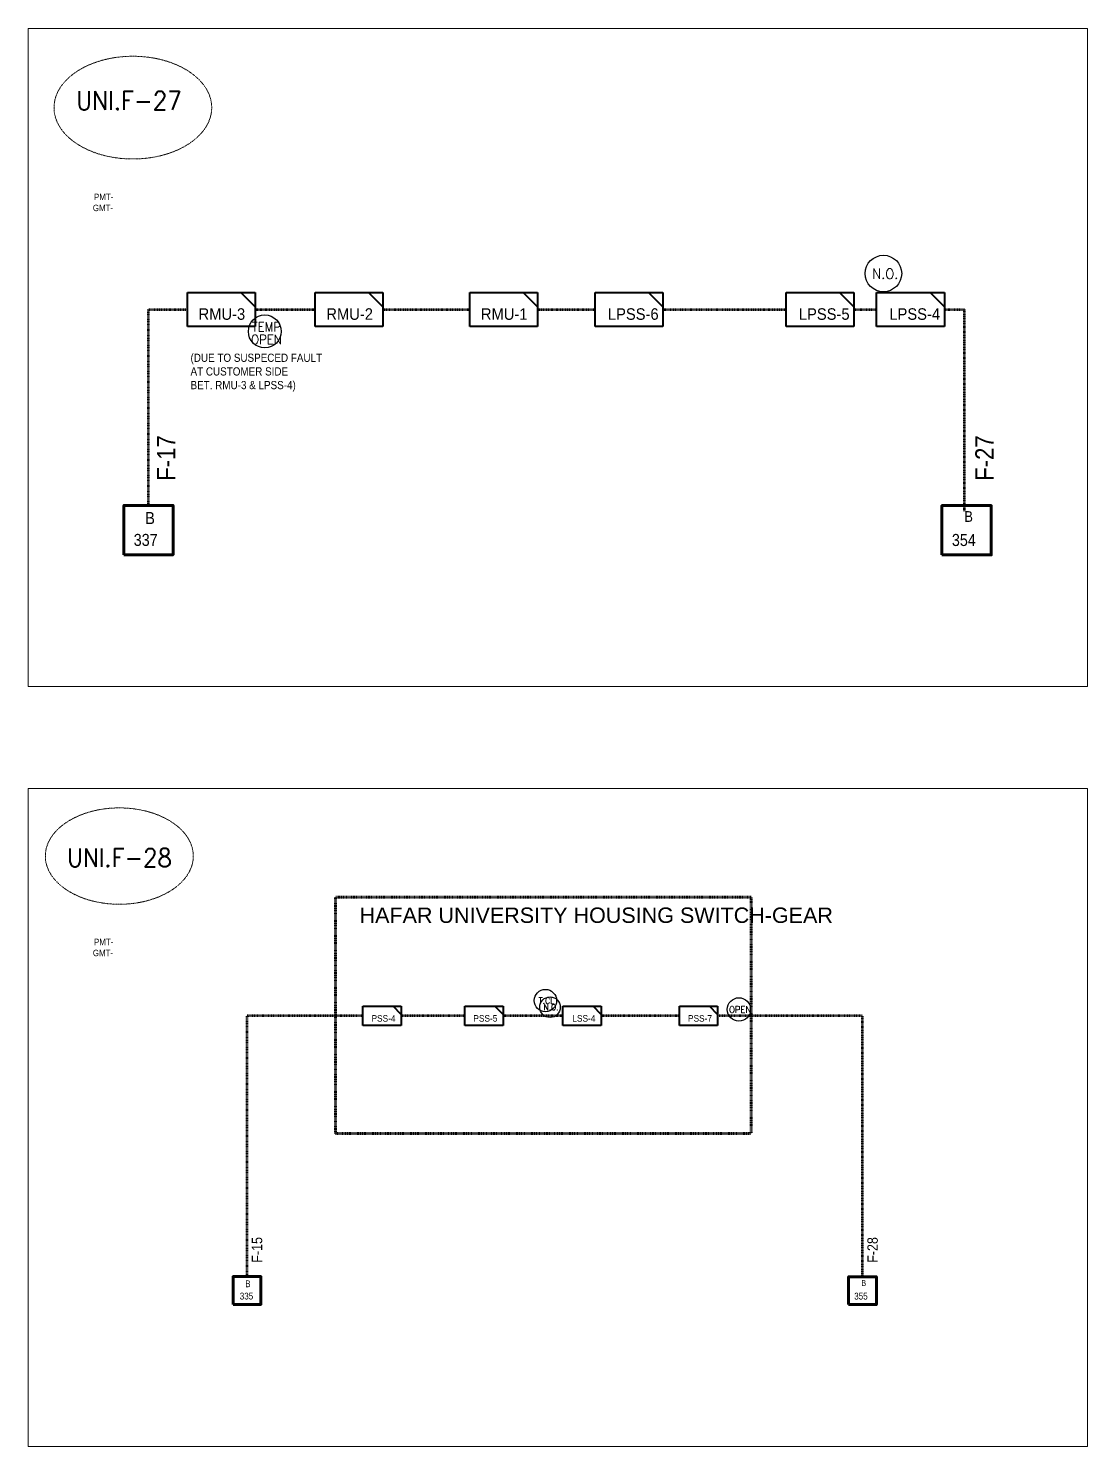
# Model space of a CAD drawing. Header units: metres. Extents: x 65984 to 144644, y -19036 to 23726.
# Drawn here: x 82129 to 83584, y -14496 to -12548 of the extents above; entities that cross this region are included whole.
import ezdxf
from ezdxf.enums import TextEntityAlignment as Align

# ---------------------------------------------------------------- set-up
doc = ezdxf.new("R2010")
doc.units = ezdxf.units.M
doc.header["$MEASUREMENT"] = 0
doc.linetypes.add('DGN Style 3', pattern=[0.013877, 0, -0.013877])
doc.linetypes.add('DGN Style 4', pattern=[1.6, 0.8, -0.4, 0, -0.4])
for name, color, linetype, lineweight in [('d_eos no', 121, 'Continuous', 40), ('d_switch', 95, 'Continuous', 40), ('d_tf no', 6, 'Continuous', 40), ('d_ug cable', 95, 'Continuous', 40), ('d_unit sub', 7, 'Continuous', 40), ('d_village name', 7, 'Continuous', 40), ('fedr no', 95, 'Continuous', 40), ('GRID STATION  04', 7, 'Continuous', 40), ('O H MAIN FEEDER', 4, 'Continuous', 100), ('SW N O', 114, 'Continuous', 30)]:
    doc.layers.add(name, color=color, linetype=linetype, lineweight=lineweight)
doc.styles.add('NASKHF', font='naskhf.shx', dxfattribs={"height": 8})
doc.styles.add('Style-Arial', font='arial.ttf')
doc.styles.add('Style-msdefault', font='msdefault.shx')
doc.styles.add('Style-STANDARD', font='STANDARD.shx')

# ---------------------------------------------------------------- blocks, each defined once
blk = doc.blocks.new('*U983')
at = {"layer": 'd_unit sub', "color": 5, "linetype": 'Continuous', "lineweight": 40}
for p, q in [((-9.2, 4.61), (9.19, 4.61)), ((-9.2, -4.58), (-9.2, 4.61)), ((9.19, 0.73), (5.31, 4.61)), ((5.97, 4.61), (9.19, 4.61)), ((9.19, 4.61), (9.19, 1.4)), ((9.19, 4.61), (9.19, -4.58)), ((9.19, -4.58), (-9.2, -4.58))]:
    blk.add_line(p, q, dxfattribs=at)
blk = doc.blocks.new('*U892')
at = {"layer": 'SW N O', "color": 3}
blk.add_circle((0, 0), 16.8, dxfattribs=at)
at = {"layer": 'SW N O', "color": 3, "style": 'Style-STANDARD'}
blk.add_text('N.O.', height=9.6, dxfattribs=at).set_placement((1.7, -0.2), align=Align.MIDDLE_CENTER)
blk = doc.blocks.new('*U3679')
at = {"layer": 'SW N O', "color": 3}
blk.add_circle((0, 0), 16.8, dxfattribs=at)
at = {"layer": 'SW N O', "color": 3, "insert": (1.7, -1.8), "char_height": 9.6, "attachment_point": 5, "line_spacing_factor": 0.812622, "style": 'Style-STANDARD'}
blk.add_mtext('TEMP\\POPEN', dxfattribs=at)
blk = doc.blocks.new('*U4339')
at = {"layer": 'SW N O', "color": 5}
blk.add_circle((0, 0), 16.8, dxfattribs=at)
at = {"layer": 'SW N O', "color": 5, "style": 'Style-STANDARD'}
blk.add_text('OPEN', height=9.6, dxfattribs=at).set_placement((1.7, -0.2), align=Align.MIDDLE_CENTER)
blk = doc.blocks.new('*U3989')
at = {"layer": 'SW N O', "color": 1}
blk.add_circle((0, 0), 16.8, dxfattribs=at)
at = {"layer": 'SW N O', "color": 1, "style": 'Style-STANDARD'}
blk.add_text('T.CL', height=9.6, dxfattribs=at).set_placement((1.7, -0.2), align=Align.MIDDLE_CENTER)

msp = doc.modelspace()

# ---------------------------------------------------------------- linework, layer by layer
at = {"layer": 'd_ug cable', "color": 11, "linetype": 'DGN Style 4', "lineweight": 53}
for p, q in [((82440.1, -12934.2), (82522.5, -12934.2)), ((82615.6, -12934.2), (82734.8, -12934.2)), ((82827.9, -12934.2), (82907.1, -12934.2)), ((83000.1, -12934.2), (83169.4, -12934.2)), ((83262.5, -12934.2), (83293.7, -12934.2)), ((83386.8, -12934.2), (83414.3, -12934.2)), ((83414.3, -13211.1), (83414.3, -12934.2))]:
    msp.add_line(p, q, dxfattribs=at)
at = {"layer": 'd_ug cable', "color": 11, "linetype": 'DGN Style 4', "lineweight": 53, "flags": 128}
msp.add_lwpolyline([(82293.5, -13203.3), (82293.5, -12934.2), (82347, -12934.2)], dxfattribs=at)
at = {"layer": 'd_ug cable', "color": 206, "linetype": 'DGN Style 4', "lineweight": 53, "flags": 128}
for points in [[(82588.1, -13904.1), (82428.8, -13904.1), (82428.8, -14262.2)], [(82728, -13904.1), (82640.6, -13904.1)], [(82862.7, -13904.1), (82780.6, -13904.1)], [(83022.8, -13904.1), (82915.2, -13904.1)], [(83274.4, -14262.3), (83274.4, -13904.1), (83075.4, -13904.1)]]:
    msp.add_lwpolyline(points, dxfattribs=at)
at = {"layer": 'fedr no', "color": 82, "linetype": 'DGN Style 3', "lineweight": 13, "true_color": 0x1dc70e}
for centre, major_axis in [((82272.1, -12657), (108.3, 0)), ((82253.5, -13684.7), (101.6, 0))]:
    msp.add_ellipse(centre, major_axis=major_axis, ratio=0.651175, dxfattribs=at)
at = {"layer": 'GRID STATION  04', "color": 121, "linetype": 'Continuous', "lineweight": 70, "ltscale": 2.440011, "flags": 128}
for points in [[(82259.7, -13271), (82259.7, -13203.3), (82327.3, -13203.3), (82327.3, -13271)], [(83383.5, -13271.1), (83383.5, -13203.4), (83451.2, -13203.4), (83451.2, -13271.1)]]:
    msp.add_lwpolyline(points, close=True, dxfattribs=at)
at = {"layer": 'GRID STATION  04', "color": 121, "linetype": 'Continuous', "lineweight": 70, "ltscale": 1.377323, "flags": 128}
for points in [[(82409.7, -14300.4), (82409.7, -14262.2), (82447.9, -14262.2), (82447.9, -14300.4)], [(83255.3, -14300.5), (83255.3, -14262.3), (83293.4, -14262.3), (83293.4, -14300.5)]]:
    msp.add_lwpolyline(points, close=True, dxfattribs=at)
at = {"layer": 'O H MAIN FEEDER', "color": 140, "lineweight": 13, "ltscale": 0.498271, "flags": 128}
for points in [[(82128.5, -12548.2), (83583.6, -12548.2), (83583.6, -13451.8), (82128.5, -13451.8)], [(82128.5, -13592), (83583.6, -13592), (83583.6, -14495.6), (82128.5, -14495.6)]]:
    msp.add_lwpolyline(points, close=True, dxfattribs=at)
at = {"layer": 'O H MAIN FEEDER', "color": 140, "linetype": 'DGN Style 3', "lineweight": 211, "flags": 128}
msp.add_lwpolyline([(82550.5, -13741), (83121.3, -13741), (83121.3, -14065.8), (82550.5, -14065.8)], close=True, dxfattribs=at)

# ---------------------------------------------------------------- block references
at = {"layer": 'd_unit sub', "color": 5, "linetype": 'Continuous', "lineweight": 40}
for p, xscale, yscale, zscale in [((82393.6, -12934.2), 5.060761320761999, 5.060761320761999, 5.060761320761999), ((82569.1, -12934.2), 5.060761320761999, 5.060761320761999, 5.060761320761999), ((82781.4, -12934.2), 5.060761320761999, 5.060761320761999, 5.060761320761999), ((82953.6, -12934.2), 5.060761320761999, 5.060761320761999, 5.060761320761999), ((83216, -12934.2), 5.060761320761999, 5.060761320761999, 5.060761320761999), ((83340.3, -12934.2), 5.060761320761999, 5.060761320761999, 5.060761320761999), ((82614.4, -13904.1), 2.85666783179467, 2.85666783179467, 2.85666783179467), ((82754.3, -13904.1), 2.85666783179467, 2.85666783179467, 2.85666783179467), ((82889, -13904.1), 2.85666783179467, 2.85666783179467, 2.85666783179467), ((83049.1, -13904.1), 2.85666783179467, 2.85666783179467, 2.85666783179467)]:
    msp.add_blockref('*U983', p, dxfattribs=dict(at, xscale=xscale, yscale=yscale, zscale=zscale))
at = {"layer": 'SW N O', "color": 3}
for name, p, xscale, yscale, zscale in [('*U892', (83303.1, -12884.8), 1.491419835482932, 1.491419835482932, 1.491419835482932), ('*U3679', (82453.3, -12964.3), 1.342277851934638, 1.342277851934638, 1.342277851934638), ('*U892', (82845.1, -13892.2), 0.841867615895208, 0.841867615895208, 0.841867615895208)]:
    msp.add_blockref(name, p, dxfattribs=dict(at, xscale=xscale, yscale=yscale, zscale=zscale))
at = {"layer": 'SW N O', "color": 1, "xscale": 0.9103212660806275, "yscale": 0.9103212660806275, "zscale": 0.9103212660806275}
msp.add_blockref('*U3989', (82838.8, -13883.1), dxfattribs=at)
at = {"layer": 'SW N O', "color": 5, "xscale": 0.9565336033341761, "yscale": 0.9565336033341761, "zscale": 0.9565336033341761}
msp.add_blockref('*U4339', (83104.6, -13895.3), dxfattribs=at)

# ---------------------------------------------------------------- texts
at = {"layer": 'd_eos no', "color": 7, "linetype": 'Continuous', "lineweight": 13, "style": 'Style-Arial', "width": 0.88}
for s, p in [('GMT-', (82217.2, -12790.3)), ('PMT-', (82218.7, -12775.2)), ('PMT-', (82218.7, -13798.2)), ('GMT-', (82217.2, -13813.3))]:
    msp.add_text(s, height=8.84, dxfattribs=at).set_placement(p, align=Align.TOP_LEFT)
at = {"layer": 'd_switch', "color": 2, "linetype": 'Continuous', "lineweight": 30, "style": 'Style-msdefault', "width": 0.9}
for s, height, p in [('F-17', 25.27, (82305.3, -13169.4)), ('F-27', 25.27, (83429.2, -13169.5)), ('F-15', 14.27, (82435.5, -14243.1)), ('F-28', 14.27, (83281, -14243.2))]:
    msp.add_text(s, height=height, rotation=90, dxfattribs=at).set_placement(p, align=Align.TOP_LEFT)
at = {"layer": 'd_switch', "color": 2, "linetype": 'Continuous', "lineweight": 30, "insert": (82351.3, -12994.8), "char_height": 11.262, "attachment_point": 1, "style": 'NASKHF'}
msp.add_mtext('\\Fmsdefault;\\H1x;\\W0.9;(DUE TO SUSPECED FAULT\\PAT CUSTOMER SIDE\\PBET. RMU-3 & LPSS-4)', dxfattribs=at)
at = {"layer": 'd_tf no', "color": 6, "linetype": 'Continuous', "lineweight": 40, "attachment_point": 3, "style": 'NASKHF'}
for s, insert, char_height in [('\\Fmsdefault;\\H1x;\\W0.953514;RMU-3', (82426.4, -12932.5), 15.867), ('\\Fmsdefault;\\H1x;\\W0.953514;RMU-2', (82601.9, -12932.5), 15.867), ('\\Fmsdefault;\\H1x;\\W0.953514;RMU-1', (82814.2, -12932.5), 15.867), ('\\Fmsdefault;\\H1x;\\W0.953514;LPSS-6', (82994.3, -12932.5), 15.867), ('\\Fmsdefault;\\H1x;\\W0.953514;LPSS-5', (83256.6, -12932.5), 15.867), ('\\Fmsdefault;\\H1x;\\W0.953514;LPSS-4', (83380.9, -12932.5), 15.867), ('\\Fmsdefault;\\H1x;\\W0.953514;PSS-4\\P', (82632.9, -13903.1), 8.957), ('\\Fmsdefault;\\H1x;\\W0.953514;PSS-5\\P', (82772.8, -13903.1), 8.957), ('\\Fmsdefault;\\H1x;\\W0.953514;LSS-4\\P', (82907.5, -13903.1), 8.957), ('\\Fmsdefault;\\H1x;\\W0.953514;PSS-7\\P', (83067.6, -13903.1), 8.957)]:
    msp.add_mtext(s, dxfattribs=dict(at, insert=insert, char_height=char_height))
at = {"layer": 'd_village name', "color": 7, "linetype": 'Continuous', "lineweight": 53, "style": 'Style-Arial'}
msp.add_text('HAFAR UNIVERSITY HOUSING SWITCH-GEAR', height=21.157, dxfattribs=at).set_placement((82908.6, -13765.9), align=Align.MIDDLE_CENTER)
at = {"layer": 'fedr no', "color": 6, "linetype": 'Continuous', "lineweight": 40, "attachment_point": 5, "style": 'Style-STANDARD'}
for s, insert, char_height in [('UNI.F-27', (82266.7, -12647.3), 25.43), ('UNI.F-28', (82253.7, -13686.9), 25.23)]:
    msp.add_mtext(s, dxfattribs=dict(at, insert=insert, char_height=char_height))
at = {"layer": 'GRID STATION  04', "color": 121, "linetype": 'Continuous', "lineweight": 70, "style": 'Style-msdefault', "width": 0.888889}
for s, height, p in [('B', 16.6, (82289.2, -13212.3)), ('B', 14.7, (83414.3, -13211.1)), ('337', 16.57, (82273.3, -13242.3)), ('354', 16.57, (83397.1, -13242.4)), ('B', 9.35, (82426.4, -14267.3)), ('B', 8.3, (83272.6, -14266.7)), ('335', 9.35, (82418.9, -14284.2)), ('355', 9.35, (83262.9, -14284.3))]:
    msp.add_text(s, height=height, dxfattribs=at).set_placement(p, align=Align.TOP_LEFT)

doc.saveas('drawing.dxf')
